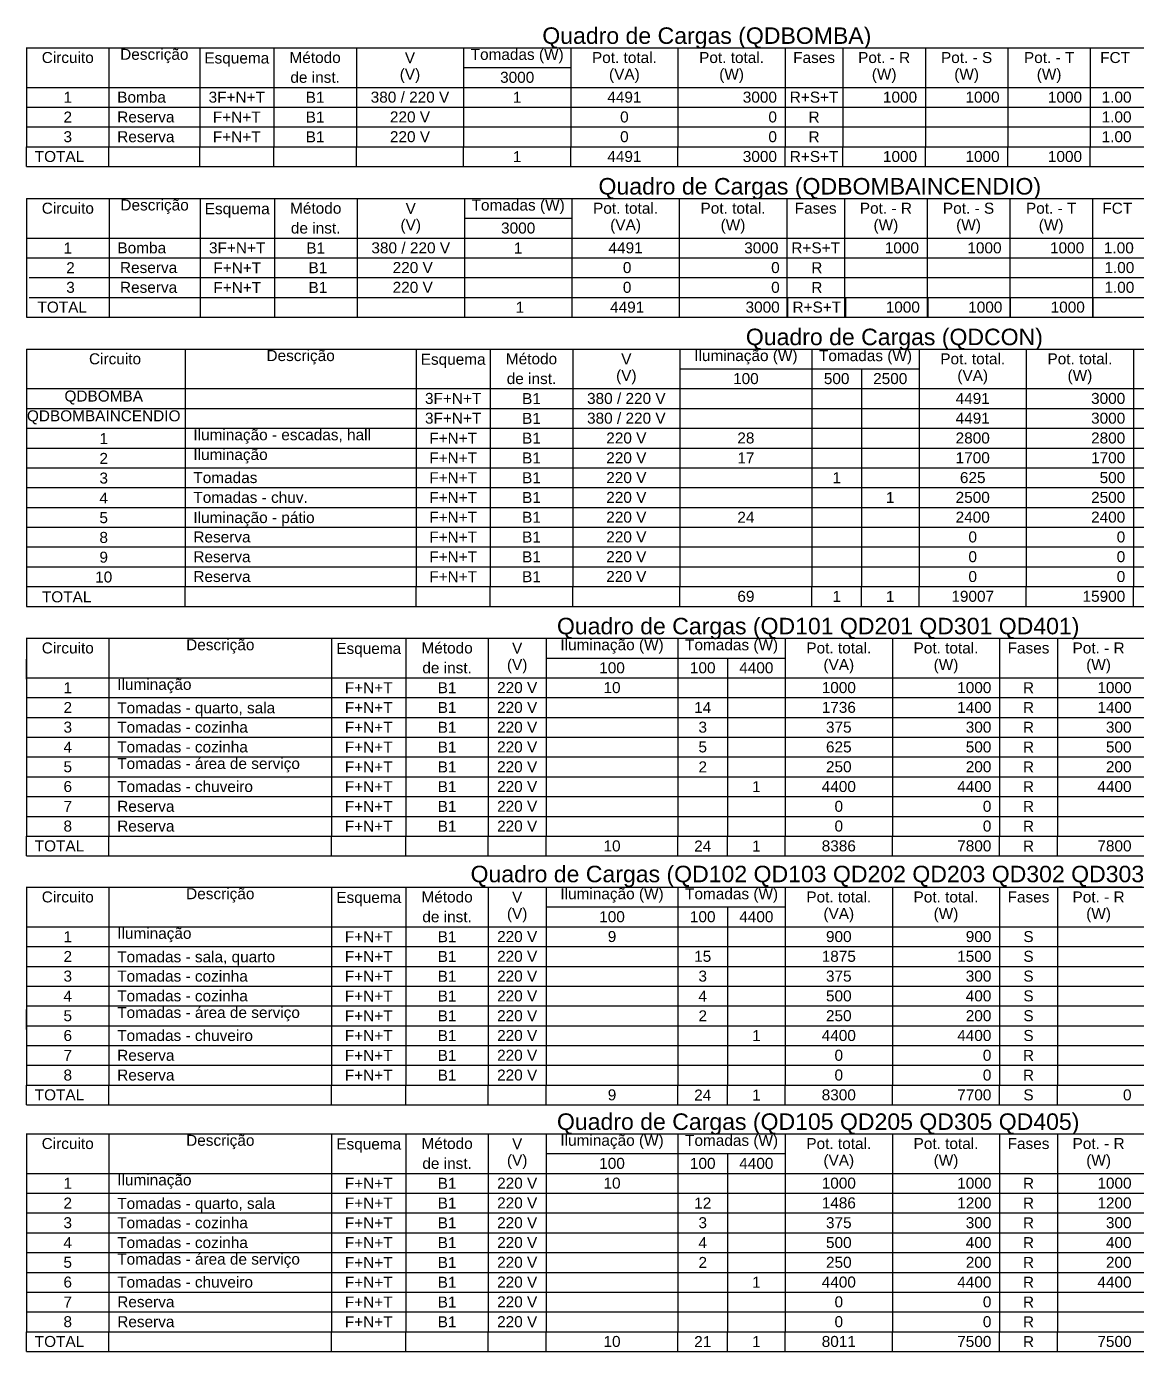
# Model space of a CAD drawing. Header units: inches. Extents: x -3 to 923, y -103 to 154.
# Drawn here: x 223.35 to 234.02, y 25.01 to 37.74 of the extents above; entities that cross this region are included whole.
import ezdxf

# ---------------------------------------------------------------- set-up
doc = ezdxf.new("R2010")
doc.units = ezdxf.units.IN
doc.header["$LTSCALE"] = 10
doc.header["$MEASUREMENT"] = 0
for name, color, linetype, lineweight in [('DI-Linhas do quadro', 8, 'Continuous', 30), ('DI-Textos do quadro', 2, 'Continuous', 20), ('DI-Título do quadro', 2, 'Continuous', 30)]:
    doc.layers.add(name, color=color, linetype=linetype, lineweight=lineweight)
doc.styles.add('Arial', font='arial.ttf')

msp = doc.modelspace()

# ---------------------------------------------------------------- linework, layer by layer
at = {"layer": 'DI-Linhas do quadro', "linetype": 'Continuous'}
for p, q in [((223.3462, 37.5417), (223.3462, 36.5886)), ((223.3462, 37.5394), (236.4249, 37.5394)), ((223.3462, 37.5394), (223.3462, 36.5882)), ((224.1389, 37.5394), (224.1389, 36.5882)), ((225.0108, 37.5394), (225.0108, 36.5882)), ((225.7242, 37.5394), (225.7242, 36.5882)), ((226.5168, 37.5394), (226.5168, 36.5882)), ((227.5472, 37.5394), (227.5472, 36.5882)), ((228.5777, 37.5394), (228.5777, 36.5882)), ((229.6081, 37.5394), (229.6081, 36.5882)), ((230.6386, 37.5394), (230.6386, 36.5882)), ((231.1934, 37.5394), (231.1934, 36.5882)), ((231.9861, 37.5394), (231.9861, 36.5882)), ((232.7787, 37.5394), (232.7787, 36.5882)), ((233.5714, 37.5394), (233.5714, 36.5882)), ((227.5472, 37.3491), (228.5777, 37.3491)), ((223.3462, 37.1589), (236.4249, 37.1589)), ((223.3462, 36.9686), (236.4249, 36.9686)), ((223.3462, 36.7784), (236.4249, 36.7784)), ((223.3462, 36.3979), (223.3462, 36.5886)), ((223.3462, 36.3979), (223.3462, 36.5886)), ((223.3462, 36.5882), (236.4249, 36.5882)), ((223.3462, 36.3979), (223.3462, 36.5882)), ((223.3462, 36.3979), (223.3462, 36.5882)), ((224.1389, 36.3979), (224.1389, 36.5882)), ((225.0108, 36.3979), (225.0108, 36.5882)), ((225.7242, 36.3979), (225.7242, 36.5882)), ((226.5168, 36.3979), (226.5168, 36.5882)), ((227.5472, 36.3979), (227.5472, 36.5882)), ((228.5777, 36.3979), (228.5777, 36.5882)), ((229.6081, 36.3979), (229.6081, 36.5882)), ((230.6386, 36.3979), (230.6386, 36.5882)), ((231.1934, 36.3979), (231.1934, 36.5882)), ((231.9861, 36.3979), (231.9861, 36.5882)), ((232.7787, 36.3979), (232.7787, 36.5882)), ((233.5714, 36.3979), (233.5714, 36.5882)), ((223.3462, 36.3979), (236.4513, 36.3979)), ((223.3462, 36.3979), (236.4249, 36.3979)), ((223.3462, 36.0914), (236.4513, 36.0914)), ((223.3462, 36.0914), (223.3462, 34.95)), ((224.1405, 36.0914), (224.1405, 34.95)), ((225.0141, 36.0914), (225.0141, 34.95)), ((225.729, 36.0914), (225.729, 34.95)), ((226.5232, 36.0914), (226.5232, 34.95)), ((227.5557, 36.0914), (227.5557, 34.95)), ((228.5883, 36.0914), (228.5883, 34.95)), ((229.6208, 36.0914), (229.6208, 34.95)), ((230.6533, 36.0914), (230.6533, 34.95)), ((231.2093, 36.0914), (231.2093, 34.95)), ((232.0035, 36.0914), (232.0035, 34.95)), ((232.7978, 36.0914), (232.7978, 34.95)), ((233.592, 36.0914), (233.592, 34.95)), ((227.5557, 35.9007), (228.5883, 35.9007)), ((223.3462, 35.7101), (236.4513, 35.7101)), ((223.3462, 35.5195), (236.4513, 35.5195)), ((223.3727, 35.3304), (236.4513, 35.3304)), ((223.3727, 35.1402), (236.4513, 35.1402)), ((230.665, 34.95), (230.665, 35.1402)), ((231.2199, 34.95), (231.2199, 35.1402)), ((232.0125, 34.95), (232.0125, 35.1402)), ((232.8052, 34.95), (232.8052, 35.1402)), ((233.5978, 34.95), (233.5978, 35.1402)), ((223.3462, 34.95), (236.4513, 34.95)), ((223.3727, 34.95), (236.4513, 34.95)), ((223.3462, 34.6434), (239.8521, 34.6434)), ((223.3462, 34.6434), (223.3462, 32.1704)), ((224.8711, 34.6434), (224.8711, 32.3606)), ((227.0905, 34.6434), (227.0905, 32.3606)), ((227.8039, 34.6434), (227.8039, 32.3606)), ((228.5965, 34.6434), (228.5965, 32.3606)), ((229.627, 34.6434), (229.627, 32.3606)), ((230.8952, 34.6434), (230.8952, 32.3606)), ((231.9256, 34.6434), (231.9256, 32.3606)), ((232.9561, 34.6434), (232.9561, 32.3606)), ((233.9865, 34.6434), (233.9865, 32.3606)), ((229.627, 34.4531), (230.8952, 34.4531)), ((230.8952, 34.4531), (231.9256, 34.4531)), ((231.3708, 34.4531), (231.3708, 32.3606)), ((223.3462, 34.2629), (239.8521, 34.2629)), ((223.3462, 34.0727), (239.8521, 34.0727)), ((223.3462, 33.8824), (239.8521, 33.8824)), ((223.3462, 33.6922), (239.8521, 33.6922)), ((223.3462, 33.502), (239.8521, 33.502)), ((223.3462, 33.3118), (239.8521, 33.3118)), ((223.3462, 33.1215), (239.8521, 33.1215)), ((223.3462, 32.9313), (239.8521, 32.9313)), ((223.3462, 32.7411), (239.8521, 32.7411)), ((223.3462, 32.5508), (239.8521, 32.5508)), ((223.3462, 32.3606), (239.8521, 32.3606)), ((224.8711, 32.1704), (224.8711, 32.3606)), ((227.0905, 32.1704), (227.0905, 32.3606)), ((227.8039, 32.1704), (227.8039, 32.3606)), ((228.5965, 32.1704), (228.5965, 32.3606)), ((229.627, 32.1704), (229.627, 32.3606)), ((230.8952, 32.1704), (230.8952, 32.3606)), ((231.3708, 32.1704), (231.3708, 32.3606)), ((231.9256, 32.1704), (231.9256, 32.3606)), ((232.9561, 32.1704), (232.9561, 32.3606)), ((233.9865, 32.1704), (233.9865, 32.3606)), ((223.3462, 32.1704), (239.8521, 32.1704)), ((223.3462, 31.868), (223.3462, 29.9618)), ((223.3462, 31.8638), (238.5651, 31.8638)), ((223.3462, 31.8638), (223.3462, 29.9615)), ((224.1389, 31.8638), (224.1389, 29.9615)), ((226.279, 31.8638), (226.279, 29.9615)), ((226.9924, 31.8638), (226.9924, 29.9615)), ((227.7851, 31.8638), (227.7851, 29.9615)), ((228.3399, 31.8638), (228.3399, 29.9615)), ((229.6081, 31.8638), (229.6081, 29.9615)), ((230.6386, 31.8638), (230.6386, 29.9615)), ((231.669, 31.8638), (231.669, 29.9615)), ((232.6995, 31.8638), (232.6995, 29.9615)), ((233.2543, 31.8638), (233.2543, 29.9615)), ((223.3462, 31.4717), (223.3462, 31.6623)), ((223.3462, 31.4717), (223.3462, 31.6623)), ((228.3399, 31.6735), (229.6081, 31.6735)), ((229.6081, 31.6735), (230.6386, 31.6735)), ((230.0837, 31.6735), (230.0837, 29.9615)), ((223.3462, 31.4833), (238.5651, 31.4833)), ((223.3462, 31.2931), (238.5651, 31.2931)), ((223.3462, 31.1029), (238.5651, 31.1029)), ((223.3462, 30.9126), (238.5651, 30.9126)), ((223.3462, 30.7224), (238.5651, 30.7224)), ((223.3462, 30.5322), (238.5651, 30.5322)), ((223.3462, 30.3419), (238.5651, 30.3419)), ((223.3462, 30.1517), (238.5651, 30.1517)), ((223.3462, 29.7712), (223.3462, 29.9618)), ((223.3462, 29.7712), (223.3462, 29.9618)), ((223.3462, 29.9615), (238.5651, 29.9615)), ((223.3462, 29.7712), (223.3462, 29.9615)), ((223.3462, 29.7712), (223.3462, 29.9615)), ((224.1389, 29.7712), (224.1389, 29.9615)), ((226.279, 29.7712), (226.279, 29.9615)), ((226.9924, 29.7712), (226.9924, 29.9615)), ((227.7851, 29.7712), (227.7851, 29.9615)), ((228.3399, 29.7712), (228.3399, 29.9615)), ((229.6081, 29.7712), (229.6081, 29.9615)), ((230.0837, 29.7712), (230.0837, 29.9615)), ((230.6386, 29.7712), (230.6386, 29.9615)), ((231.669, 29.7712), (231.669, 29.9615)), ((232.6995, 29.7712), (232.6995, 29.9615)), ((233.2543, 29.7712), (233.2543, 29.9615)), ((223.3462, 29.7712), (234.0686, 29.7712)), ((223.3462, 29.7712), (238.5651, 29.7712)), ((223.3462, 29.4749), (223.3462, 27.5687)), ((223.3462, 29.4706), (238.5651, 29.4706)), ((223.3462, 29.4706), (223.3462, 27.5683)), ((224.1389, 29.4706), (224.1389, 27.5683)), ((226.279, 29.4706), (226.279, 27.5683)), ((226.9924, 29.4706), (226.9924, 27.5683)), ((227.7851, 29.4706), (227.7851, 27.5683)), ((228.3399, 29.4706), (228.3399, 27.5683)), ((229.6082, 29.4706), (229.6082, 27.5683)), ((230.6386, 29.4706), (230.6386, 27.5683)), ((231.6691, 29.4706), (231.6691, 27.5683)), ((232.6995, 29.4706), (232.6995, 27.5683)), ((233.2543, 29.4706), (233.2543, 27.5683)), ((233.2744, 29.4749), (234.0686, 29.4749)), ((228.3399, 29.2804), (229.6082, 29.2804)), ((229.6082, 29.2804), (230.6386, 29.2804)), ((230.0838, 29.2804), (230.0838, 27.5683)), ((223.3462, 29.0902), (238.5651, 29.0902)), ((223.3462, 28.9), (238.5651, 28.9)), ((223.3462, 28.7097), (238.5651, 28.7097)), ((223.3462, 28.5195), (238.5651, 28.5195)), ((223.3462, 28.3293), (238.5651, 28.3293)), ((223.3462, 28.1034), (223.3462, 28.2941)), ((223.3462, 28.1034), (223.3462, 28.2941)), ((223.3462, 28.139), (238.5651, 28.139)), ((223.3462, 27.9488), (238.5651, 27.9488)), ((223.3462, 27.7586), (238.5651, 27.7586)), ((223.3462, 27.3781), (223.3462, 27.5687)), ((223.3462, 27.3781), (223.3462, 27.5687)), ((223.3462, 27.5683), (238.5651, 27.5683)), ((223.3462, 27.3781), (223.3462, 27.5683)), ((223.3462, 27.3781), (223.3462, 27.5683)), ((224.1389, 27.3781), (224.1389, 27.5683)), ((226.279, 27.3781), (226.279, 27.5683)), ((226.9924, 27.3781), (226.9924, 27.5683)), ((227.7851, 27.3781), (227.7851, 27.5683)), ((228.3399, 27.3781), (228.3399, 27.5683)), ((229.6082, 27.3781), (229.6082, 27.5683)), ((230.0838, 27.3781), (230.0838, 27.5683)), ((230.6386, 27.3781), (230.6386, 27.5683)), ((231.6691, 27.3781), (231.6691, 27.5683)), ((232.6995, 27.3781), (232.6995, 27.5683)), ((233.2543, 27.3781), (233.2543, 27.5683)), ((223.3462, 27.3781), (238.5651, 27.3781)), ((233.2744, 27.3781), (234.0686, 27.3781)), ((223.3462, 27.1045), (223.3462, 25.1983)), ((223.3462, 27.1002), (238.5651, 27.1002)), ((224.1389, 27.1002), (224.1389, 25.1979)), ((226.279, 27.1002), (226.279, 25.1979)), ((226.9924, 27.1002), (226.9924, 25.1979)), ((227.7851, 27.1002), (227.7851, 25.1979)), ((228.3399, 27.1002), (228.3399, 25.1979)), ((229.6082, 27.1002), (229.6082, 25.1979)), ((230.6386, 27.1002), (230.6386, 25.1979)), ((231.6691, 27.1002), (231.6691, 25.1979)), ((232.6995, 27.1002), (232.6995, 25.1979)), ((233.2543, 27.1002), (233.2543, 25.1979)), ((228.3399, 26.91), (229.6082, 26.91)), ((229.6082, 26.91), (230.6386, 26.91)), ((230.0838, 26.91), (230.0838, 25.1979)), ((223.3462, 26.7198), (238.5651, 26.7198)), ((223.3462, 26.5295), (238.5651, 26.5295)), ((223.3462, 26.3393), (238.5651, 26.3393)), ((223.3462, 26.1491), (238.5651, 26.1491)), ((223.3462, 25.9588), (238.5651, 25.9588)), ((223.3462, 25.7686), (238.5651, 25.7686)), ((223.3462, 25.5784), (238.5651, 25.5784)), ((223.3462, 25.3881), (238.5651, 25.3881)), ((223.3462, 25.0077), (223.3462, 25.1983)), ((223.3462, 25.0077), (223.3462, 25.1983)), ((223.3462, 25.1979), (238.5651, 25.1979)), ((224.1389, 25.0077), (224.1389, 25.1979)), ((226.279, 25.0077), (226.279, 25.1979)), ((226.9924, 25.0077), (226.9924, 25.1979)), ((227.7851, 25.0077), (227.7851, 25.1979)), ((228.3399, 25.0077), (228.3399, 25.1979)), ((229.6082, 25.0077), (229.6082, 25.1979)), ((230.0838, 25.0077), (230.0838, 25.1979)), ((230.6386, 25.0077), (230.6386, 25.1979)), ((231.6691, 25.0077), (231.6691, 25.1979)), ((232.6995, 25.0077), (232.6995, 25.1979)), ((233.2543, 25.0077), (233.2543, 25.1979)), ((223.3462, 25.0077), (238.5651, 25.0077))]:
    msp.add_line(p, q, dxfattribs=at)

# ---------------------------------------------------------------- texts
at = {"layer": 'DI-Textos do quadro', "line_spacing_factor": 0.798, "style": 'Arial'}
for s, insert, char_height, width, attachment_point in [('Circuito', (223.7427, 37.3915), 0.10569, 0.93272, 8), ('Descrição', (224.575, 37.3915), 0.10569, 1.223525, 8), ('Esquema', (225.3674, 37.3566), 0.10569, 1.16188, 8), ('Método', (226.1204, 37.3915), 0.10569, 0.916639, 8), ('V', (227.0321, 37.3915), 0.1057, 0.183596, 8), ('Tomadas (W)', (228.0625, 37.3915), 0.105686, 1.663083, 8), ('Pot. total.', (229.0929, 37.3915), 0.105686, 1.16188, 8), ('Pot. total.', (230.1233, 37.3915), 0.105686, 1.16188, 8), ('Fases', (230.9162, 37.3915), 0.10569, 0.749124, 8), ('Pot. - R', (231.5899, 37.3915), 0.10569, 0.93138, 8), ('Pot. - S', (232.3823, 37.3915), 0.10569, 0.916639, 8), ('Pot. - T', (233.1752, 37.3915), 0.10569, 0.900557, 8), ('FCT', (233.8094, 37.3915), 0.10569, 0.533366, 8), ('(V)', (227.0321, 37.2014), 0.10569, 0.365851, 8), ('(VA)', (229.0929, 37.2014), 0.10569, 0.549447, 8), ('(W)', (230.1233, 37.2014), 0.10569, 0.440898, 8), ('(W)', (231.5899, 37.2014), 0.10569, 0.440898, 8), ('(W)', (232.3823, 37.2014), 0.10569, 0.440898, 8), ('(W)', (233.1752, 37.2014), 0.10569, 0.440898, 8), ('de inst.', (226.1204, 37.2014), 0.10569, 0.887156, 8), ('3000', (228.0625, 37.2014), 0.10569, 0.611092, 8), ('1', (223.7427, 37.0108), 0.1057, 0.152773, 8), ('Bomba', (224.2183, 37.0108), 0.10569, 0.871075, 7), ('3F+N+T', (225.3674, 37.0108), 0.10569, 1.007766, 8), ('B1', (226.1204, 37.0108), 0.10569, 0.336369, 8), ('380 / 220 V', (227.0321, 37.0108), 0.105686, 1.405781, 8), ('1', (228.0625, 37.0108), 0.1057, 0.152773, 8), ('4491', (229.0929, 37.0108), 0.10569, 0.611092, 8), ('3000', (230.5594, 37.0108), 0.10569, 0.611092, 9), ('R+S+T', (230.9162, 37.0108), 0.10569, 0.871075, 8), ('1000', (231.9067, 37.0108), 0.10569, 0.611092, 9), ('1000', (232.6996, 37.0108), 0.10569, 0.611092, 9), ('1000', (233.492, 37.0108), 0.10569, 0.611092, 9), ('1.00', (233.9676, 37.0108), 0.10569, 0.534706, 9), ('2', (223.7427, 36.8207), 0.1057, 0.152773, 8), ('Reserva', (224.2183, 36.8207), 0.10569, 1.023848, 7), ('F+N+T', (225.3674, 36.8205), 0.10569, 0.854993, 8), ('B1', (226.1204, 36.8207), 0.10569, 0.336369, 8), ('220 V', (227.0321, 36.8207), 0.10569, 0.718302, 8), ('0', (229.0929, 36.8207), 0.1057, 0.152773, 8), ('0', (230.5594, 36.8207), 0.1057, 0.152773, 9), ('R', (230.9162, 36.8207), 0.1057, 0.198337, 8), ('1.00', (233.9676, 36.8207), 0.10569, 0.534706, 9), ('3', (223.7427, 36.6306), 0.1057, 0.152773, 8), ('Reserva', (224.2183, 36.6306), 0.10569, 1.023848, 7), ('F+N+T', (225.3674, 36.6302), 0.10569, 0.854993, 8), ('B1', (226.1204, 36.6306), 0.10569, 0.336369, 8), ('220 V', (227.0321, 36.6306), 0.10569, 0.718302, 8), ('0', (229.0929, 36.6306), 0.1057, 0.152773, 8), ('0', (230.5594, 36.6306), 0.1057, 0.152773, 9), ('R', (230.9162, 36.6306), 0.1057, 0.198337, 8), ('1.00', (233.9676, 36.6306), 0.10569, 0.534706, 9), ('TOTAL', (223.4254, 36.4404), 0.10569, 0.884476, 7), ('1', (228.0625, 36.4404), 0.1057, 0.152773, 8), ('4491', (229.0929, 36.4404), 0.10569, 0.611092, 8), ('3000', (230.5594, 36.4404), 0.10569, 0.611092, 9), ('R+S+T', (230.9162, 36.4404), 0.10569, 0.871075, 8), ('1000', (231.9067, 36.4404), 0.10569, 0.611092, 9), ('1000', (232.6996, 36.4404), 0.10569, 0.611092, 9), ('1000', (233.492, 36.4404), 0.10569, 0.611092, 9), ('Circuito', (223.7434, 35.943), 0.1059, 0.989941, 8), ('Descrição', (224.5774, 35.943), 0.1059, 1.298587, 8), ('Esquema', (225.3714, 35.9081), 0.1059, 1.23316, 8), ('Método', (226.1259, 35.943), 0.1059, 0.972873, 8), ('V', (227.0394, 35.943), 0.1059, 0.194859, 8), ('Tomadas (W)', (228.0719, 35.943), 0.1059, 1.765111, 8), ('Pot. total.', (229.1044, 35.943), 0.1059, 1.23316, 8), ('Pot. total.', (230.1369, 35.943), 0.1059, 1.23316, 8), ('Fases', (230.9314, 35.943), 0.1059, 0.795082, 8), ('Pot. - R', (231.6064, 35.943), 0.1059, 0.988519, 8), ('Pot. - S', (232.4009, 35.943), 0.1059, 0.972873, 8), ('Pot. - T', (233.1949, 35.943), 0.1059, 0.955805, 8), ('FCT', (233.8304, 35.943), 0.1059, 0.566087, 8), ('de inst.', (226.1259, 35.7525), 0.1059, 0.941582, 8), ('(V)', (227.0394, 35.7525), 0.1059, 0.388296, 8), ('3000', (228.0719, 35.7525), 0.1059, 0.648582, 8), ('(VA)', (229.1044, 35.7525), 0.1059, 0.583155, 8), ('(W)', (230.1369, 35.7525), 0.1059, 0.467946, 8), ('(W)', (231.6064, 35.7525), 0.1059, 0.467946, 8), ('(W)', (232.4009, 35.7525), 0.1059, 0.467946, 8), ('(W)', (233.1949, 35.7525), 0.1059, 0.467946, 8), ('1', (223.7434, 35.562), 0.1059, 0.162146, 8), ('Bomba', (224.2199, 35.562), 0.1059, 0.924514, 7), ('3F+N+T', (225.3714, 35.562), 0.1059, 1.069592, 8), ('B1', (226.1259, 35.562), 0.1059, 0.357005, 8), ('380 / 220 V', (227.0394, 35.562), 0.1059, 1.492023, 8), ('1', (228.0719, 35.562), 0.1059, 0.162146, 8), ('4491', (229.1044, 35.562), 0.1059, 0.648582, 8), ('3000', (230.5739, 35.562), 0.1059, 0.648582, 9), ('R+S+T', (230.9314, 35.562), 0.1059, 0.924514, 8), ('1000', (231.9244, 35.562), 0.1059, 0.648582, 9), ('1000', (232.7184, 35.562), 0.1059, 0.648582, 9), ('1000', (233.5129, 35.562), 0.1059, 0.648582, 9), ('1.00', (233.9894, 35.562), 0.1059, 0.567509, 9), ('2', (223.7692, 35.3727), 0.1057, 0.152773, 8), ('Reserva', (224.2447, 35.3727), 0.10569, 1.023848, 7), ('F+N+T', (225.3722, 35.3714), 0.10569, 0.854993, 8), ('B1', (226.1469, 35.3727), 0.10569, 0.336369, 8), ('220 V', (227.0585, 35.3727), 0.10569, 0.718302, 8), ('0', (229.1194, 35.3727), 0.1057, 0.152773, 8), ('0', (230.5859, 35.3727), 0.1057, 0.152773, 9), ('R', (230.9427, 35.3727), 0.1057, 0.198337, 8), ('1.00', (233.994, 35.3727), 0.10569, 0.534706, 9), ('3', (223.7692, 35.1826), 0.1057, 0.152773, 8), ('Reserva', (224.2447, 35.1826), 0.10569, 1.023848, 7), ('F+N+T', (225.3722, 35.1823), 0.10569, 0.854993, 8), ('B1', (226.1469, 35.1826), 0.10569, 0.336369, 8), ('220 V', (227.0585, 35.1826), 0.10569, 0.718302, 8), ('0', (229.1194, 35.1826), 0.1057, 0.152773, 8), ('0', (230.5859, 35.1826), 0.1057, 0.152773, 9), ('R', (230.9427, 35.1826), 0.1057, 0.198337, 8), ('1.00', (233.994, 35.1826), 0.10569, 0.534706, 9), ('TOTAL', (223.4518, 34.9925), 0.10569, 0.884476, 7), ('1', (228.0889, 34.9925), 0.1057, 0.152773, 8), ('4491', (229.1194, 34.9925), 0.10569, 0.611092, 8), ('3000', (230.5859, 34.9925), 0.10569, 0.611092, 9), ('R+S+T', (230.9427, 34.9925), 0.10569, 0.871075, 8), ('1000', (231.9332, 34.9925), 0.10569, 0.611092, 9), ('1000', (232.7261, 34.9925), 0.10569, 0.611092, 9), ('1000', (233.5185, 34.9925), 0.10569, 0.611092, 9), ('Circuito', (224.1972, 34.4955), 0.10569, 0.93272, 8), ('Descrição', (225.9811, 34.4955), 0.10569, 1.223525, 8), ('Esquema', (227.4471, 34.4606), 0.10569, 1.16188, 8), ('Método', (228.2001, 34.4955), 0.10569, 0.916639, 8), ('V', (229.1117, 34.4955), 0.1057, 0.183596, 8), ('Iluminação (W)', (230.2609, 34.4955), 0.105686, 1.848018, 8), ('Tomadas (W)', (231.4106, 34.4955), 0.105686, 1.663083, 8), ('Pot. total.', (232.441, 34.4955), 0.105686, 1.16188, 8), ('Pot. total.', (233.4714, 34.4955), 0.105686, 1.16188, 8), ('de inst.', (228.2001, 34.3054), 0.10569, 0.887156, 8), ('(V)', (229.1117, 34.3054), 0.10569, 0.365851, 8), ('100', (230.2609, 34.3054), 0.10569, 0.458319, 8), ('500', (231.1332, 34.3054), 0.10569, 0.458319, 8), ('2500', (231.6481, 34.3054), 0.10569, 0.611092, 8), ('(VA)', (232.441, 34.3054), 0.10569, 0.549447, 8), ('(W)', (233.4714, 34.3054), 0.10569, 0.440898, 8), ('QDBOMBA', (224.0883, 34.11), 0.10569, 1.40444, 8), ('3F+N+T', (227.4471, 34.1148), 0.10569, 1.007766, 8), ('B1', (228.2001, 34.1148), 0.10569, 0.336369, 8), ('380 / 220 V', (229.1117, 34.1148), 0.105686, 1.405781, 8), ('4491', (232.441, 34.1148), 0.10569, 0.611092, 8), ('3000', (233.907, 34.1148), 0.10569, 0.611092, 9), ('QDBOMBAINCENDIO', (224.0883, 33.9199), 0.105686, 2.747236, 8), ('3F+N+T', (227.4471, 33.9247), 0.10569, 1.007766, 8), ('B1', (228.2001, 33.9247), 0.10569, 0.336369, 8), ('380 / 220 V', (229.1117, 33.9247), 0.105686, 1.405781, 8), ('4491', (232.441, 33.9247), 0.10569, 0.611092, 8), ('3000', (233.907, 33.9247), 0.10569, 0.611092, 9), ('1', (224.0883, 33.7298), 0.1057, 0.152773, 8), ('Iluminação - escadas, hall', (224.9502, 33.7345), 0.105686, 3.181433, 7), ('F+N+T', (227.4471, 33.7345), 0.10569, 0.854993, 8), ('B1', (228.2001, 33.7345), 0.10569, 0.336369, 8), ('220 V', (229.1117, 33.7345), 0.10569, 0.718302, 8), ('28', (230.2609, 33.7345), 0.10569, 0.305546, 8), ('2800', (232.441, 33.7345), 0.10569, 0.611092, 8), ('2800', (233.907, 33.7345), 0.10569, 0.611092, 9), ('2', (224.0883, 33.5397), 0.1057, 0.152773, 8), ('Iluminação', (224.9502, 33.5444), 0.10569, 1.330734, 7), ('F+N+T', (227.4471, 33.5444), 0.10569, 0.854993, 8), ('B1', (228.2001, 33.5444), 0.10569, 0.336369, 8), ('220 V', (229.1117, 33.5444), 0.10569, 0.718302, 8), ('17', (230.2609, 33.5444), 0.10569, 0.305546, 8), ('1700', (232.441, 33.5444), 0.10569, 0.611092, 8), ('1700', (233.907, 33.5444), 0.10569, 0.611092, 9), ('3', (224.0883, 33.3491), 0.1057, 0.152773, 8), ('Tomadas', (224.9502, 33.3538), 0.10569, 1.145798, 7), ('F+N+T', (227.4471, 33.3538), 0.10569, 0.854993, 8), ('B1', (228.2001, 33.3538), 0.10569, 0.336369, 8), ('220 V', (229.1117, 33.3538), 0.10569, 0.718302, 8), ('1', (231.1332, 33.3538), 0.1057, 0.152773, 8), ('625', (232.441, 33.3538), 0.10569, 0.458319, 8), ('500', (233.907, 33.3538), 0.10569, 0.458319, 9), ('4', (224.0883, 33.159), 0.1057, 0.152773, 8), ('Tomadas - chuv.', (224.9502, 33.1637), 0.105686, 2.047696, 7), ('F+N+T', (227.4471, 33.1637), 0.10569, 0.854993, 8), ('B1', (228.2001, 33.1637), 0.10569, 0.336369, 8), ('220 V', (229.1117, 33.1637), 0.10569, 0.718302, 8), ('1', (231.6481, 33.1637), 0.1057, 0.152773, 8), ('2500', (232.441, 33.1637), 0.10569, 0.611092, 8), ('2500', (233.907, 33.1637), 0.10569, 0.611092, 9), ('5', (224.0883, 32.9688), 0.1057, 0.152773, 8), ('Iluminação - pátio', (224.9502, 32.9387), 0.105686, 2.170986, 7), ('F+N+T', (227.4471, 32.9736), 0.10569, 0.854993, 8), ('B1', (228.2001, 32.9736), 0.10569, 0.336369, 8), ('220 V', (229.1117, 32.9736), 0.10569, 0.718302, 8), ('24', (230.2609, 32.9736), 0.10569, 0.305546, 8), ('2400', (232.441, 32.9736), 0.10569, 0.611092, 8), ('2400', (233.907, 32.9736), 0.10569, 0.611092, 9), ('8', (224.0883, 32.7787), 0.1057, 0.152773, 8), ('Reserva', (224.9502, 32.7835), 0.10569, 1.023848, 7), ('F+N+T', (227.4471, 32.7833), 0.10569, 0.854993, 8), ('B1', (228.2001, 32.7835), 0.10569, 0.336369, 8), ('220 V', (229.1117, 32.7835), 0.10569, 0.718302, 8), ('0', (232.441, 32.7835), 0.1057, 0.152773, 8), ('0', (233.907, 32.7835), 0.1057, 0.152773, 9), ('9', (224.0883, 32.5886), 0.1057, 0.152773, 8), ('Reserva', (224.9502, 32.5934), 0.10569, 1.023848, 7), ('F+N+T', (227.4471, 32.5931), 0.10569, 0.854993, 8), ('B1', (228.2001, 32.5934), 0.10569, 0.336369, 8), ('220 V', (229.1117, 32.5934), 0.10569, 0.718302, 8), ('0', (232.441, 32.5934), 0.1057, 0.152773, 8), ('0', (233.907, 32.5934), 0.1057, 0.152773, 9), ('10', (224.0883, 32.398), 0.10569, 0.305546, 8), ('Reserva', (224.9502, 32.4027), 0.10569, 1.023848, 7), ('F+N+T', (227.4471, 32.4028), 0.10569, 0.854993, 8), ('B1', (228.2001, 32.4027), 0.10569, 0.336369, 8), ('220 V', (229.1117, 32.4027), 0.10569, 0.718302, 8), ('0', (232.441, 32.4027), 0.1057, 0.152773, 8), ('0', (233.907, 32.4027), 0.1057, 0.152773, 9), ('TOTAL', (223.494, 32.2079), 0.10569, 0.884476, 7), ('69', (230.2609, 32.2126), 0.10569, 0.305546, 8), ('1', (231.1332, 32.2126), 0.1057, 0.152773, 8), ('1', (231.6481, 32.2126), 0.1057, 0.152773, 8), ('19007', (232.441, 32.2126), 0.10569, 0.763866, 8), ('15900', (233.907, 32.2126), 0.10569, 0.763866, 9), ('Descrição', (225.2088, 31.716), 0.10569, 1.223525, 8), ('Iluminação (W)', (228.9742, 31.716), 0.105686, 1.848018, 8), ('Tomadas (W)', (230.1234, 31.716), 0.105686, 1.663083, 8), ('Circuito', (223.7428, 31.716), 0.10569, 0.93272, 8), ('Esquema', (226.6354, 31.6811), 0.10569, 1.16188, 8), ('Método', (227.3889, 31.716), 0.10569, 0.916639, 8), ('V', (228.0625, 31.716), 0.1057, 0.183596, 8), ('Pot. total.', (231.1538, 31.716), 0.105686, 1.16188, 8), ('Pot. total.', (232.1842, 31.716), 0.105686, 1.16188, 8), ('Fases', (232.9771, 31.716), 0.10569, 0.749124, 8), ('Pot. - R', (233.6507, 31.716), 0.10569, 0.93138, 8), ('de inst.', (227.3889, 31.5254), 0.10569, 0.887156, 8), ('(V)', (228.0625, 31.5254), 0.10569, 0.365851, 8), ('100', (228.9742, 31.5254), 0.10569, 0.458319, 8), ('100', (229.8459, 31.5254), 0.10569, 0.458319, 8), ('4400', (230.3609, 31.5254), 0.10569, 0.611092, 8), ('(VA)', (231.1538, 31.5254), 0.10569, 0.549447, 8), ('(W)', (232.1842, 31.5254), 0.10569, 0.440898, 8), ('(W)', (233.6507, 31.5254), 0.10569, 0.440898, 8), ('Iluminação', (224.2183, 31.3353), 0.10569, 1.330734, 7), ('1', (223.7428, 31.3353), 0.1057, 0.152773, 8), ('F+N+T', (226.6354, 31.3353), 0.10569, 0.854993, 8), ('B1', (227.3889, 31.3353), 0.10569, 0.336369, 8), ('220 V', (228.0625, 31.3353), 0.10569, 0.718302, 8), ('10', (228.9742, 31.3353), 0.10569, 0.305546, 8), ('1000', (231.1538, 31.3353), 0.10569, 0.611092, 8), ('1000', (232.6203, 31.3353), 0.10569, 0.611092, 9), ('R', (232.9771, 31.3353), 0.1057, 0.198337, 8), ('1000', (233.9676, 31.3353), 0.10569, 0.611092, 9), ('2', (223.7428, 31.1452), 0.1057, 0.152773, 8), ('Tomadas - quarto, sala', (224.2183, 31.1103), 0.105686, 2.826302, 7), ('F+N+T', (226.6354, 31.1452), 0.10569, 0.854993, 8), ('B1', (227.3889, 31.1452), 0.10569, 0.336369, 8), ('220 V', (228.0625, 31.1452), 0.10569, 0.718302, 8), ('14', (229.8459, 31.1452), 0.10569, 0.305546, 8), ('1736', (231.1538, 31.1452), 0.10569, 0.611092, 8), ('1400', (232.6203, 31.1452), 0.10569, 0.611092, 9), ('R', (232.9771, 31.1452), 0.1057, 0.198337, 8), ('1400', (233.9676, 31.1452), 0.10569, 0.611092, 9), ('3', (223.7428, 30.955), 0.1057, 0.152773, 8), ('Tomadas - cozinha', (224.2183, 30.955), 0.105686, 2.338501, 7), ('F+N+T', (226.6354, 30.955), 0.10569, 0.854993, 8), ('B1', (227.3889, 30.955), 0.10569, 0.336369, 8), ('220 V', (228.0625, 30.955), 0.10569, 0.718302, 8), ('3', (229.8459, 30.955), 0.1057, 0.152773, 8), ('375', (231.1538, 30.955), 0.10569, 0.458319, 8), ('300', (232.6203, 30.955), 0.10569, 0.458319, 9), ('R', (232.9771, 30.955), 0.1057, 0.198337, 8), ('300', (233.9676, 30.955), 0.10569, 0.458319, 9), ('4', (223.7428, 30.7649), 0.1057, 0.152773, 8), ('Tomadas - cozinha', (224.2183, 30.7649), 0.105686, 2.338501, 7), ('F+N+T', (226.6354, 30.7649), 0.10569, 0.854993, 8), ('B1', (227.3889, 30.7649), 0.10569, 0.336369, 8), ('220 V', (228.0625, 30.7649), 0.10569, 0.718302, 8), ('5', (229.8459, 30.7649), 0.1057, 0.152773, 8), ('625', (231.1538, 30.7649), 0.10569, 0.458319, 8), ('500', (232.6203, 30.7649), 0.10569, 0.458319, 9), ('R', (232.9771, 30.7649), 0.1057, 0.198337, 8), ('500', (233.9676, 30.7649), 0.10569, 0.458319, 9), ('Tomadas - área de serviço', (224.2183, 30.5743), 0.105686, 3.26988, 7), ('5', (223.7428, 30.5743), 0.1057, 0.152773, 8), ('F+N+T', (226.6354, 30.5743), 0.10569, 0.854993, 8), ('B1', (227.3889, 30.5743), 0.10569, 0.336369, 8), ('220 V', (228.0625, 30.5743), 0.10569, 0.718302, 8), ('2', (229.8459, 30.5743), 0.1057, 0.152773, 8), ('250', (231.1538, 30.5743), 0.10569, 0.458319, 8), ('200', (232.6203, 30.5743), 0.10569, 0.458319, 9), ('R', (232.9771, 30.5743), 0.1057, 0.198337, 8), ('200', (233.9676, 30.5743), 0.10569, 0.458319, 9), ('6', (223.7428, 30.3842), 0.1057, 0.152773, 8), ('Tomadas - chuveiro', (224.2183, 30.3842), 0.105686, 2.429628, 7), ('F+N+T', (226.6354, 30.3842), 0.10569, 0.854993, 8), ('B1', (227.3889, 30.3842), 0.10569, 0.336369, 8), ('220 V', (228.0625, 30.3842), 0.10569, 0.718302, 8), ('1', (230.3609, 30.3842), 0.1057, 0.152773, 8), ('4400', (231.1538, 30.3842), 0.10569, 0.611092, 8), ('4400', (232.6203, 30.3842), 0.10569, 0.611092, 9), ('R', (232.9771, 30.3842), 0.1057, 0.198337, 8), ('4400', (233.9676, 30.3842), 0.10569, 0.611092, 9), ('7', (223.7428, 30.1941), 0.1057, 0.152773, 8), ('Reserva', (224.2183, 30.1941), 0.10569, 1.023848, 7), ('F+N+T', (226.6354, 30.194), 0.10569, 0.854993, 8), ('B1', (227.3889, 30.1941), 0.10569, 0.336369, 8), ('220 V', (228.0625, 30.1941), 0.10569, 0.718302, 8), ('0', (231.1538, 30.1941), 0.1057, 0.152773, 8), ('0', (232.6203, 30.1941), 0.1057, 0.152773, 9), ('R', (232.9771, 30.1941), 0.1057, 0.198337, 8), ('8', (223.7428, 30.004), 0.1057, 0.152773, 8), ('Reserva', (224.2183, 30.004), 0.10569, 1.023848, 7), ('F+N+T', (226.6354, 30.0037), 0.10569, 0.854993, 8), ('B1', (227.3889, 30.004), 0.10569, 0.336369, 8), ('220 V', (228.0625, 30.004), 0.10569, 0.718302, 8), ('0', (231.1538, 30.004), 0.1057, 0.152773, 8), ('0', (232.6203, 30.004), 0.1057, 0.152773, 9), ('R', (232.9771, 30.004), 0.1057, 0.198337, 8), ('TOTAL', (223.4254, 29.8134), 0.10569, 0.884476, 7), ('10', (228.9742, 29.8134), 0.10569, 0.305546, 8), ('24', (229.8459, 29.8134), 0.10569, 0.305546, 8), ('1', (230.3609, 29.8134), 0.1057, 0.152773, 8), ('8386', (231.1538, 29.8134), 0.10569, 0.611092, 8), ('7800', (232.6203, 29.8134), 0.10569, 0.611092, 9), ('R', (232.9771, 29.8134), 0.1057, 0.198337, 8), ('7800', (233.9676, 29.8134), 0.10569, 0.611092, 9), ('Circuito', (223.7427, 29.3228), 0.10569, 0.93272, 8), ('Descrição', (225.2087, 29.3228), 0.10569, 1.223525, 8), ('Esquema', (226.6358, 29.288), 0.10569, 1.16188, 8), ('Método', (227.3888, 29.3228), 0.10569, 0.916639, 8), ('V', (228.0624, 29.3228), 0.1057, 0.183596, 8), ('Iluminação (W)', (228.9741, 29.3228), 0.105686, 1.848018, 8), ('Tomadas (W)', (230.1233, 29.3228), 0.105686, 1.663083, 8), ('Pot. total.', (231.1537, 29.3228), 0.105686, 1.16188, 8), ('Pot. total.', (232.1841, 29.3228), 0.105686, 1.16188, 8), ('Fases', (232.977, 29.3228), 0.10569, 0.749124, 8), ('Pot. - R', (233.6506, 29.3228), 0.10569, 0.93138, 8), ('de inst.', (227.3888, 29.1327), 0.10569, 0.887156, 8), ('(V)', (228.0624, 29.1327), 0.10569, 0.365851, 8), ('100', (228.9741, 29.1327), 0.10569, 0.458319, 8), ('100', (229.8458, 29.1327), 0.10569, 0.458319, 8), ('4400', (230.3613, 29.1327), 0.10569, 0.611092, 8), ('(VA)', (231.1537, 29.1327), 0.10569, 0.549447, 8), ('(W)', (232.1841, 29.1327), 0.10569, 0.440898, 8), ('(W)', (233.6506, 29.1327), 0.10569, 0.440898, 8), ('1', (223.7427, 28.9421), 0.1057, 0.152773, 8), ('Iluminação', (224.2182, 28.9421), 0.10569, 1.330734, 7), ('F+N+T', (226.6358, 28.9421), 0.10569, 0.854993, 8), ('B1', (227.3888, 28.9421), 0.10569, 0.336369, 8), ('220 V', (228.0624, 28.9421), 0.10569, 0.718302, 8), ('9', (228.9741, 28.9421), 0.1057, 0.152773, 8), ('900', (231.1537, 28.9421), 0.10569, 0.458319, 8), ('900', (232.6202, 28.9421), 0.10569, 0.458319, 9), ('S', (232.977, 28.9421), 0.1057, 0.183596, 8), ('2', (223.7427, 28.752), 0.1057, 0.152773, 8), ('Tomadas - sala, quarto', (224.2182, 28.7171), 0.105686, 2.826302, 7), ('F+N+T', (226.6358, 28.752), 0.10569, 0.854993, 8), ('B1', (227.3888, 28.752), 0.10569, 0.336369, 8), ('220 V', (228.0624, 28.752), 0.10569, 0.718302, 8), ('15', (229.8458, 28.752), 0.10569, 0.305546, 8), ('1875', (231.1537, 28.752), 0.10569, 0.611092, 8), ('1500', (232.6202, 28.752), 0.10569, 0.611092, 9), ('S', (232.977, 28.752), 0.1057, 0.183596, 8), ('3', (223.7427, 28.5619), 0.1057, 0.152773, 8), ('Tomadas - cozinha', (224.2182, 28.5619), 0.105686, 2.338501, 7), ('F+N+T', (226.6358, 28.5619), 0.10569, 0.854993, 8), ('B1', (227.3888, 28.5619), 0.10569, 0.336369, 8), ('220 V', (228.0624, 28.5619), 0.10569, 0.718302, 8), ('3', (229.8458, 28.5619), 0.1057, 0.152773, 8), ('375', (231.1537, 28.5619), 0.10569, 0.458319, 8), ('300', (232.6202, 28.5619), 0.10569, 0.458319, 9), ('S', (232.977, 28.5619), 0.1057, 0.183596, 8), ('4', (223.7427, 28.3718), 0.1057, 0.152773, 8), ('Tomadas - cozinha', (224.2182, 28.3718), 0.105686, 2.338501, 7), ('F+N+T', (226.6358, 28.3718), 0.10569, 0.854993, 8), ('B1', (227.3888, 28.3718), 0.10569, 0.336369, 8), ('220 V', (228.0624, 28.3718), 0.10569, 0.718302, 8), ('4', (229.8458, 28.3718), 0.1057, 0.152773, 8), ('500', (231.1537, 28.3718), 0.10569, 0.458319, 8), ('400', (232.6202, 28.3718), 0.10569, 0.458319, 9), ('S', (232.977, 28.3718), 0.1057, 0.183596, 8), ('5', (223.7427, 28.1812), 0.1057, 0.152773, 8), ('Tomadas - área de serviço', (224.2182, 28.1812), 0.105686, 3.26988, 7), ('F+N+T', (226.6358, 28.1812), 0.10569, 0.854993, 8), ('B1', (227.3888, 28.1812), 0.10569, 0.336369, 8), ('220 V', (228.0624, 28.1812), 0.10569, 0.718302, 8), ('2', (229.8458, 28.1812), 0.1057, 0.152773, 8), ('250', (231.1537, 28.1812), 0.10569, 0.458319, 8), ('200', (232.6202, 28.1812), 0.10569, 0.458319, 9), ('S', (232.977, 28.1812), 0.1057, 0.183596, 8), ('6', (223.7427, 27.991), 0.1057, 0.152773, 8), ('Tomadas - chuveiro', (224.2182, 27.991), 0.105686, 2.429628, 7), ('F+N+T', (226.6358, 27.991), 0.10569, 0.854993, 8), ('B1', (227.3888, 27.991), 0.10569, 0.336369, 8), ('220 V', (228.0624, 27.991), 0.10569, 0.718302, 8), ('1', (230.3613, 27.991), 0.1057, 0.152773, 8), ('4400', (231.1537, 27.991), 0.10569, 0.611092, 8), ('4400', (232.6202, 27.991), 0.10569, 0.611092, 9), ('S', (232.977, 27.991), 0.1057, 0.183596, 8), ('7', (223.7427, 27.8009), 0.1057, 0.152773, 8), ('Reserva', (224.2182, 27.8009), 0.10569, 1.023848, 7), ('F+N+T', (226.6354, 27.8008), 0.10569, 0.854993, 8), ('B1', (227.3888, 27.8009), 0.10569, 0.336369, 8), ('220 V', (228.0624, 27.8009), 0.10569, 0.718302, 8), ('0', (231.1537, 27.8009), 0.1057, 0.152773, 8), ('0', (232.6202, 27.8009), 0.1057, 0.152773, 9), ('R', (232.977, 27.8009), 0.1057, 0.198337, 8), ('8', (223.7427, 27.6108), 0.1057, 0.152773, 8), ('Reserva', (224.2182, 27.6108), 0.10569, 1.023848, 7), ('F+N+T', (226.6354, 27.6106), 0.10569, 0.854993, 8), ('B1', (227.3888, 27.6108), 0.10569, 0.336369, 8), ('220 V', (228.0624, 27.6108), 0.10569, 0.718302, 8), ('0', (231.1537, 27.6108), 0.1057, 0.152773, 8), ('0', (232.6202, 27.6108), 0.1057, 0.152773, 9), ('R', (232.977, 27.6108), 0.1057, 0.198337, 8), ('TOTAL', (223.4253, 27.4202), 0.10569, 0.884476, 7), ('9', (228.9741, 27.4202), 0.1057, 0.152773, 8), ('24', (229.8458, 27.4202), 0.10569, 0.305546, 8), ('1', (230.3613, 27.4202), 0.1057, 0.152773, 8), ('8300', (231.1537, 27.4202), 0.10569, 0.611092, 8), ('7700', (232.6202, 27.4202), 0.10569, 0.611092, 9), ('S', (232.977, 27.4202), 0.1057, 0.183596, 8), ('0', (233.9675, 27.4202), 0.1057, 0.152773, 9), ('Circuito', (223.7423, 26.9525), 0.10569, 0.93272, 8), ('Descrição', (225.2089, 26.9525), 0.10569, 1.223525, 8), ('Esquema', (226.636, 26.9177), 0.10569, 1.16188, 8), ('Método', (227.389, 26.9525), 0.10569, 0.916639, 8), ('V', (228.0626, 26.9525), 0.1057, 0.183596, 8), ('Iluminação (W)', (228.9742, 26.9525), 0.105686, 1.848018, 8), ('Tomadas (W)', (230.1234, 26.9525), 0.105686, 1.663083, 8), ('Pot. total.', (231.1538, 26.9525), 0.105686, 1.16188, 8), ('Pot. total.', (232.1843, 26.9525), 0.105686, 1.16188, 8), ('Fases', (232.9772, 26.9525), 0.10569, 0.749124, 8), ('Pot. - R', (233.6508, 26.9525), 0.10569, 0.93138, 8), ('de inst.', (227.389, 26.7619), 0.10569, 0.887156, 8), ('(V)', (228.0626, 26.7619), 0.10569, 0.365851, 8), ('(VA)', (231.1538, 26.7619), 0.10569, 0.549447, 8), ('(W)', (232.1843, 26.7619), 0.10569, 0.440898, 8), ('(W)', (233.6508, 26.7619), 0.10569, 0.440898, 8), ('100', (228.9742, 26.7619), 0.10569, 0.458319, 8), ('100', (229.846, 26.7619), 0.10569, 0.458319, 8), ('4400', (230.3609, 26.7619), 0.10569, 0.611092, 8), ('1', (223.7423, 26.5718), 0.1057, 0.152773, 8), ('Iluminação', (224.2184, 26.5718), 0.10569, 1.330734, 7), ('F+N+T', (226.636, 26.5718), 0.10569, 0.854993, 8), ('B1', (227.389, 26.5718), 0.10569, 0.336369, 8), ('220 V', (228.0626, 26.5718), 0.10569, 0.718302, 8), ('10', (228.9742, 26.5718), 0.10569, 0.305546, 8), ('1000', (231.1538, 26.5718), 0.10569, 0.611092, 8), ('1000', (232.6204, 26.5718), 0.10569, 0.611092, 9), ('R', (232.9772, 26.5718), 0.1057, 0.198337, 8), ('1000', (233.9677, 26.5718), 0.10569, 0.611092, 9), ('2', (223.7423, 26.3817), 0.1057, 0.152773, 8), ('Tomadas - quarto, sala', (224.2184, 26.3468), 0.105686, 2.826302, 7), ('F+N+T', (226.636, 26.3817), 0.10569, 0.854993, 8), ('B1', (227.389, 26.3817), 0.10569, 0.336369, 8), ('220 V', (228.0626, 26.3817), 0.10569, 0.718302, 8), ('12', (229.846, 26.3817), 0.10569, 0.305546, 8), ('1486', (231.1538, 26.3817), 0.10569, 0.611092, 8), ('1200', (232.6204, 26.3817), 0.10569, 0.611092, 9), ('R', (232.9772, 26.3817), 0.1057, 0.198337, 8), ('1200', (233.9677, 26.3817), 0.10569, 0.611092, 9), ('3', (223.7423, 26.1916), 0.1057, 0.152773, 8), ('Tomadas - cozinha', (224.2184, 26.1916), 0.105686, 2.338501, 7), ('F+N+T', (226.636, 26.1916), 0.10569, 0.854993, 8), ('B1', (227.389, 26.1916), 0.10569, 0.336369, 8), ('220 V', (228.0626, 26.1916), 0.10569, 0.718302, 8), ('3', (229.846, 26.1916), 0.1057, 0.152773, 8), ('375', (231.1538, 26.1916), 0.10569, 0.458319, 8), ('300', (232.6204, 26.1916), 0.10569, 0.458319, 9), ('R', (232.9772, 26.1916), 0.1057, 0.198337, 8), ('300', (233.9677, 26.1916), 0.10569, 0.458319, 9), ('Tomadas - cozinha', (224.2184, 26.001), 0.105686, 2.338501, 7), ('220 V', (228.0626, 26.001), 0.10569, 0.718302, 8), ('500', (231.1538, 26.001), 0.10569, 0.458319, 8), ('400', (232.6204, 26.001), 0.10569, 0.458319, 9), ('400', (233.9677, 26.001), 0.10569, 0.458319, 9), ('4', (223.7423, 26.001), 0.1057, 0.152773, 8), ('F+N+T', (226.636, 26.001), 0.10569, 0.854993, 8), ('B1', (227.389, 26.001), 0.10569, 0.336369, 8), ('4', (229.846, 26.001), 0.1057, 0.152773, 8), ('R', (232.9772, 26.001), 0.1057, 0.198337, 8), ('5', (223.7423, 25.8108), 0.1057, 0.152773, 8), ('Tomadas - área de serviço', (224.2184, 25.8108), 0.105686, 3.26988, 7), ('F+N+T', (226.636, 25.8108), 0.10569, 0.854993, 8), ('B1', (227.389, 25.8108), 0.10569, 0.336369, 8), ('220 V', (228.0626, 25.8108), 0.10569, 0.718302, 8), ('2', (229.846, 25.8108), 0.1057, 0.152773, 8), ('250', (231.1538, 25.8108), 0.10569, 0.458319, 8), ('200', (232.6204, 25.8108), 0.10569, 0.458319, 9), ('R', (232.9772, 25.8108), 0.1057, 0.198337, 8), ('200', (233.9677, 25.8108), 0.10569, 0.458319, 9), ('6', (223.7423, 25.6207), 0.1057, 0.152773, 8), ('Tomadas - chuveiro', (224.2184, 25.6207), 0.105686, 2.429628, 7), ('220 V', (228.0626, 25.6207), 0.10569, 0.718302, 8), ('4400', (231.1538, 25.6207), 0.10569, 0.611092, 8), ('4400', (232.6204, 25.6207), 0.10569, 0.611092, 9), ('4400', (233.9677, 25.6207), 0.10569, 0.611092, 9), ('F+N+T', (226.636, 25.6207), 0.10569, 0.854993, 8), ('B1', (227.389, 25.6207), 0.10569, 0.336369, 8), ('1', (230.3609, 25.6207), 0.1057, 0.152773, 8), ('R', (232.9772, 25.6207), 0.1057, 0.198337, 8), ('7', (223.7423, 25.4306), 0.1057, 0.152773, 8), ('Reserva', (224.2184, 25.4306), 0.10569, 1.023848, 7), ('F+N+T', (226.6354, 25.4304), 0.10569, 0.854993, 8), ('B1', (227.389, 25.4306), 0.10569, 0.336369, 8), ('220 V', (228.0626, 25.4306), 0.10569, 0.718302, 8), ('0', (231.1538, 25.4306), 0.1057, 0.152773, 8), ('0', (232.6204, 25.4306), 0.1057, 0.152773, 9), ('R', (232.9772, 25.4306), 0.1057, 0.198337, 8), ('8', (223.7423, 25.24), 0.1057, 0.152773, 8), ('Reserva', (224.2184, 25.24), 0.10569, 1.023848, 7), ('F+N+T', (226.6354, 25.2401), 0.10569, 0.854993, 8), ('B1', (227.389, 25.24), 0.10569, 0.336369, 8), ('220 V', (228.0626, 25.24), 0.10569, 0.718302, 8), ('0', (231.1538, 25.24), 0.1057, 0.152773, 8), ('0', (232.6204, 25.24), 0.1057, 0.152773, 9), ('R', (232.9772, 25.24), 0.1057, 0.198337, 8), ('TOTAL', (223.4255, 25.0499), 0.10569, 0.884476, 7), ('10', (228.9742, 25.0499), 0.10569, 0.305546, 8), ('21', (229.846, 25.0499), 0.10569, 0.305546, 8), ('1', (230.3609, 25.0499), 0.1057, 0.152773, 8), ('8011', (231.1538, 25.0499), 0.10569, 0.611092, 8), ('7500', (232.6204, 25.0499), 0.10569, 0.611092, 9), ('R', (232.9772, 25.0499), 0.1057, 0.198337, 8), ('7500', (233.9677, 25.0499), 0.10569, 0.611092, 9)]:
    msp.add_mtext(s, dxfattribs=dict(at, insert=insert, char_height=char_height, width=width, attachment_point=attachment_point))
at = {"layer": 'DI-Título do quadro', "attachment_point": 8, "line_spacing_factor": 0.798, "style": 'Arial'}
for s, insert, char_height, width in [('Quadro de Cargas (QDBOMBA)', (229.8853, 37.5293), 0.158529, 6.163954), ('Quadro de Cargas (QDBOMBAINCENDIO)', (230.9709, 36.0811), 0.15885, 8.310852), ('Quadro de Cargas (QDCON)', (231.688, 34.6333), 0.158529, 5.561668), ('Quadro de Cargas (QD101 QD201 QD301 QD401)', (230.9557, 31.8538), 0.158529, 5.323702), ('Quadro de Cargas (QD102 QD103 QD202 QD203 QD302 QD303 QD402 QD403)', (231.6516, 29.4706), 0.158529, 8.289721), ('Quadro de Cargas (QD105 QD205 QD305 QD405)', (230.9557, 27.0903), 0.158529, 5.323702)]:
    msp.add_mtext(s, dxfattribs=dict(at, insert=insert, char_height=char_height, width=width))

doc.saveas('drawing.dxf')
